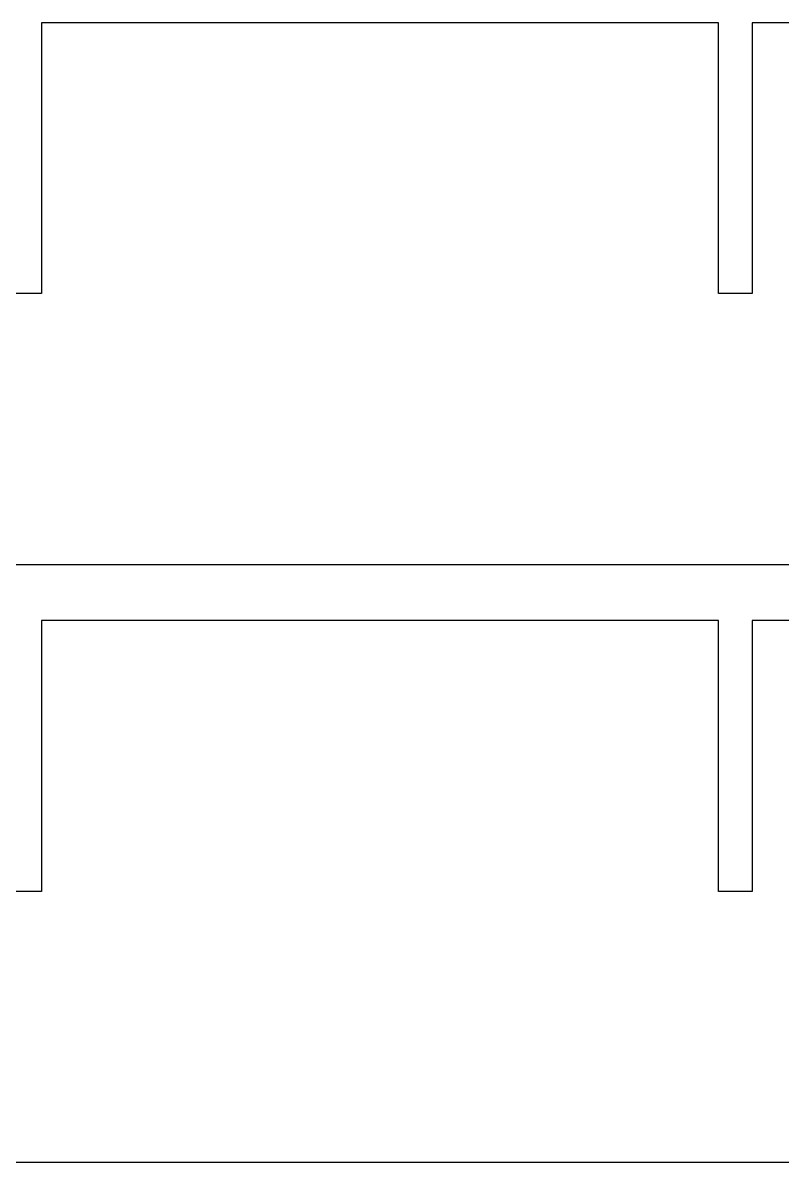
# Model space of a CAD drawing. Header units: inches. Extents: x 0.5 to 38, y -22.4 to -0.5.
# Drawn here: x 6.11 to 11.72, y -22.41 to -14 of the extents above; entities that cross this region are included whole.
import ezdxf

# ---------------------------------------------------------------- set-up
doc = ezdxf.new("R2010")
doc.units = ezdxf.units.IN
doc.header["$MEASUREMENT"] = 0
doc.layers.add('Layer 3', color=7, linetype='Continuous')

msp = doc.modelspace()

# ---------------------------------------------------------------- linework, layer by layer
at = {"layer": 'Layer 3', "color": 18, "lineweight": 25, "true_color": 0x010101}
for points in [[(11.25, -14), (6.25, -14)], [(6.25, -14), (6.25, -16)], [(11.25, -16), (11.25, -14)], [(16.5, -14), (11.5, -14)], [(11.5, -14), (11.5, -16)], [(6.25, -16), (6, -16)], [(11.5, -16), (11.25, -16)], [(0.5, -18), (22.25, -18)], [(11.25, -18.4149), (6.25, -18.4149)], [(6.25, -18.4149), (6.25, -20.4149)], [(11.25, -20.4149), (11.25, -18.4149)], [(16.5, -18.4149), (11.5, -18.4149)], [(11.5, -18.4149), (11.5, -20.4149)], [(6.25, -20.4149), (6, -20.4149)], [(11.5, -20.4149), (11.25, -20.4149)], [(0.5, -22.4149), (22.25, -22.4149)]]:
    msp.add_lwpolyline(points, dxfattribs=at)

doc.saveas('drawing.dxf')
